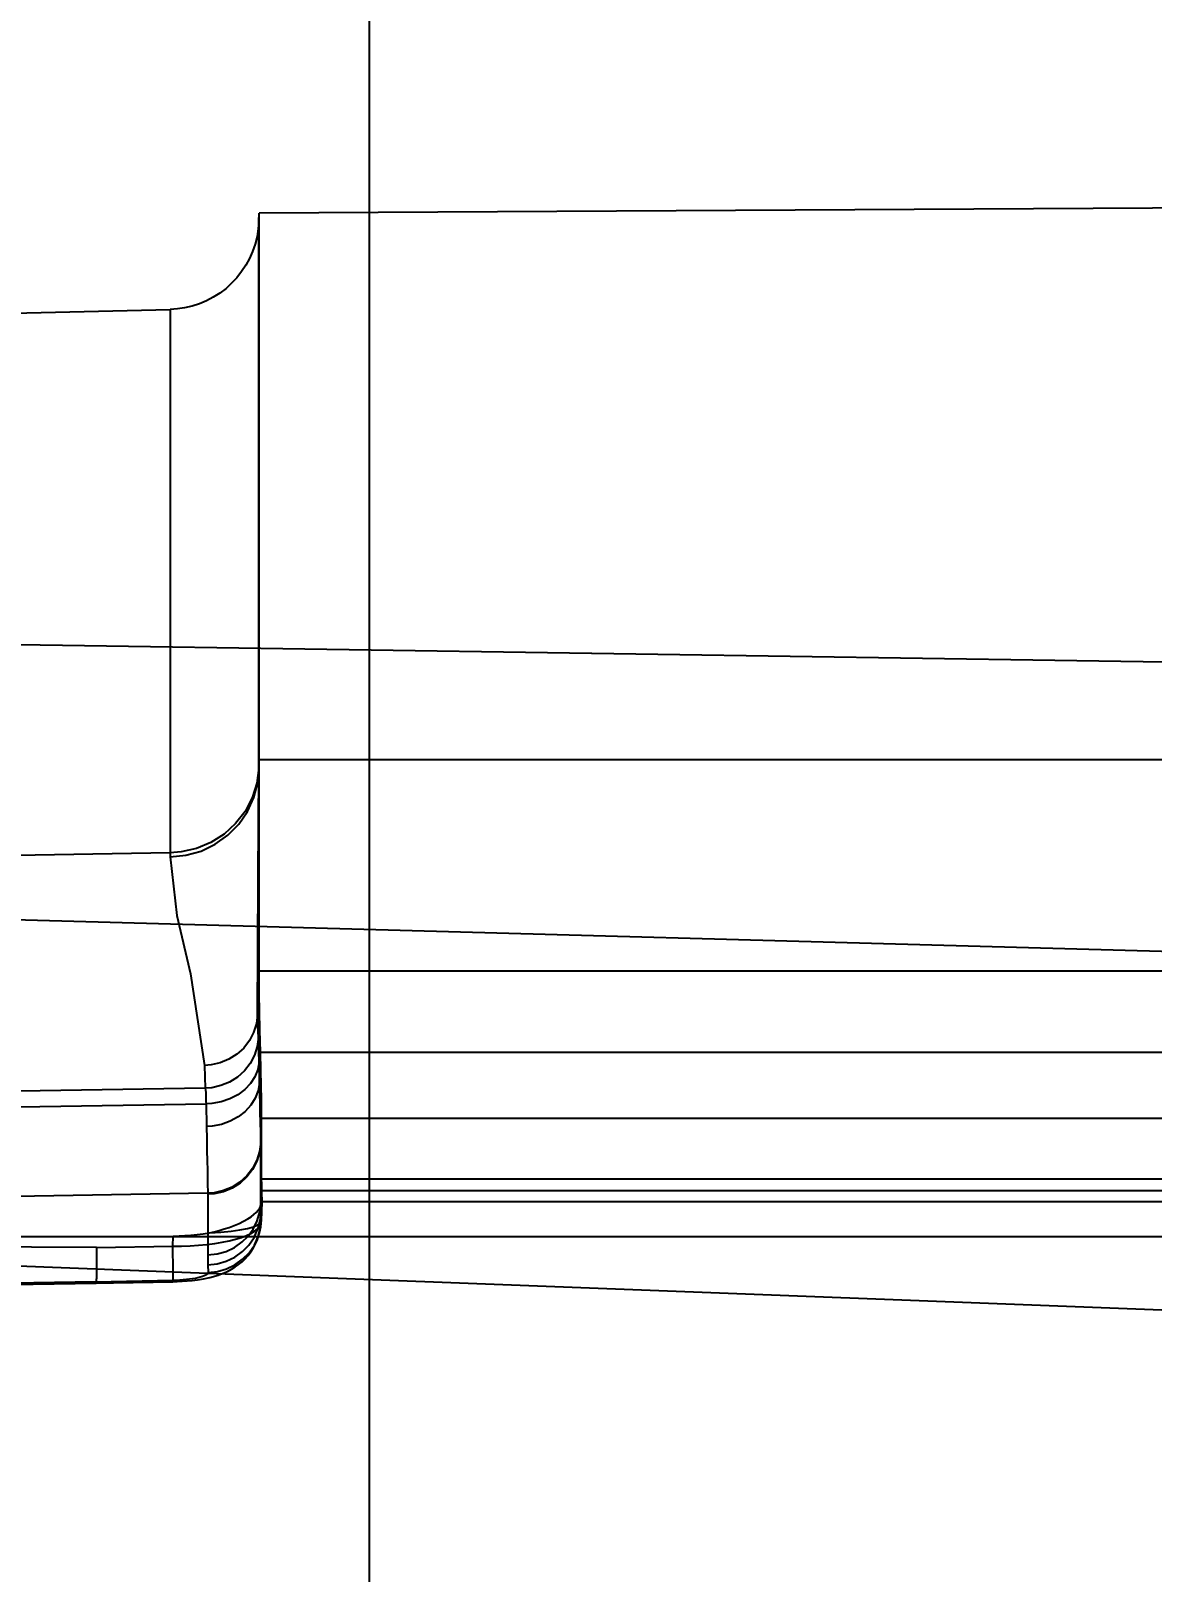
# Model space of a CAD drawing. Header units: millimetres. Extents: x 632 to 3922, y 1402 to 2001.
# Drawn here: x 3709.49 to 3715.74, y 1844.95 to 1853.54 of the extents above; entities that cross this region are included whole.
import ezdxf
from ezdxf.lldxf.tags import DXFTag

# ---------------------------------------------------------------- set-up
doc = ezdxf.new("R2010")
doc.units = ezdxf.units.MM
for name, color, linetype in [('7', 7, 'Continuous'), ('8', 8, 'Continuous'), ('DIM', 7, 'Continuous'), ('H1', 2, 'HIDDEN')]:
    doc.layers.add(name, color=color, linetype=linetype)
doc.styles.add('SY', font='romans.shx', dxfattribs={"width": 0.85, "height": 3, "bigfont": 'ghs.shx'})
tags = doc.linetypes.add('HIDDEN', pattern=[0.375, 0.25, -0.125]).pattern_tags.tags
tags[6:7] = [DXFTag(74, 4), DXFTag(75, 0), DXFTag(340, '0'), DXFTag(46, 1.0), DXFTag(50, 0.0), DXFTag(44, 0.0), DXFTag(45, 0.0)]
tags[4:5] = [DXFTag(74, 4), DXFTag(75, 0), DXFTag(340, '0'), DXFTag(46, 1.0), DXFTag(50, 0.0), DXFTag(44, 0.0), DXFTag(45, 0.0)]
doc.dimstyles.new('BaseStyle', dxfattribs={"dimtxt": 3, "dimasz": 2, "dimexe": 0.6, "dimexo": 0, "dimgap": 1, "dimtad": 1, "dimdsep": 46, "dimtxsty": 'SY', "dimcen": 0, "dimclrd": 3, "dimclre": 3, "dimclrt": 7, "dimaunit": 1, "dimazin": 0, "dimtfac": 1, "dimtmove": 0, "dimatfit": 3, "dimfxl": 1, "dimtolj": 1, "dimtzin": 0, "dimarcsym": 0})

# ---------------------------------------------------------------- blocks, each defined once
blk = doc.blocks.new('*D793')
at = {"layer": 'Defpoints', "color": 0}
for p in [(3711.3783, 1881.9692), (3736.3783, 1860.9692), (3711.3783, 1833.7692)]:
    blk.add_point(p, dxfattribs=at)
at = {"layer": 'DIM', "color": 3, "lineweight": -2}
blk.add_line((3711.3783, 1833.7692), (3711.3783, 1887.0977), dxfattribs=at)
at = {"layer": 'DIM', "color": 7, "insert": (3708.8783, 1885.0335), "char_height": 3, "attachment_point": 5, "rotation": 90, "style": 'SY', "bg_fill": 3, "box_fill_scale": 1.1, "bg_fill_color": 256, "bg_fill_true_color": 13158600, "bg_fill_transparency": 0}
blk.add_mtext('\\A1;25', dxfattribs=at)

msp = doc.modelspace()

# ---------------------------------------------------------------- linework, layer by layer
at = {"layer": '7'}
for p, q in [((3710.7641, 1848.2983), (3710.7641, 1848.5844)), ((3710.7784, 1847.1402), (3710.7784, 1847.4777)), ((3710.7795, 1847.0132), (3710.7788, 1847.0743)), ((3703.2843, 1846.819), (3735.1403, 1846.819))]:
    msp.add_line(p, q, dxfattribs=at)
for points in [[(3735.6512, 1852.658, 0), (3710.7641, 1852.5198, 0)], [(3710.7624, 1852.4737, 0), (3710.7641, 1852.5204, 0)], [(3710.7641, 1849.4759, 0), (3710.7641, 1850.7019, 0), (3710.7641, 1851.7169, 0), (3710.7641, 1852.5198, 0)], [(3710.7624, 1852.4737, 0), (3710.7592, 1852.4317, 0), (3710.7525, 1852.3898, 0), (3710.742, 1852.3477, 0), (3710.7279, 1852.3064, 0), (3710.711, 1852.2678, 0), (3710.6908, 1852.2305, 0), (3710.667, 1852.1942, 0), (3710.64, 1852.1599, 0), (3710.6113, 1852.1291, 0), (3710.5798, 1852.1006, 0), (3710.5454, 1852.0742, 0), (3710.5085, 1852.0508, 0), (3710.4713, 1852.0313, 0), (3710.4324, 1852.015, 0), (3710.3913, 1852.0017, 0), (3710.3488, 1851.9919, 0), (3710.3095, 1851.9862, 0), (3710.2695, 1851.9837, 0)], [(3710.7624, 1849.4304, 0), (3710.7624, 1850.478, 0), (3710.7624, 1851.3764, 0), (3710.7624, 1851.9707, 0), (3710.7624, 1852.4737, 0)], [(3708.2692, 1851.937, 0), (3710.2695, 1851.9837, 0)], [(3710.7641, 1848.5844, 0), (3710.7641, 1849.4759, 0)], [(3710.772, 1847.8458, 0), (3710.7691, 1847.9686, 0), (3710.7669, 1848.0758, 0), (3710.7653, 1848.1669, 0), (3710.7644, 1848.2412, 0), (3710.7641, 1848.2983, 0)], [(3710.7784, 1847.4777, 0), (3710.7781, 1847.5241, 0), (3710.7774, 1847.5846, 0), (3710.7761, 1847.6587, 0), (3710.7743, 1847.7459, 0), (3710.772, 1847.8458, 0)], [(3710.7788, 1847.0743, 0), (3710.7785, 1847.11, 0), (3710.7784, 1847.1402, 0)], [(3710.4872, 1846.84, 0), (3710.5145, 1846.846, 0), (3710.5423, 1846.8531, 0), (3710.5703, 1846.8611, 0), (3710.5982, 1846.8703, 0), (3710.6257, 1846.8805, 0), (3710.6524, 1846.8918, 0), (3710.6778, 1846.9042, 0), (3710.7015, 1846.9176, 0), (3710.7195, 1846.9295, 0), (3710.7352, 1846.9415, 0), (3710.7486, 1846.9537, 0), (3710.7597, 1846.9661, 0), (3710.7683, 1846.9784, 0), (3710.7746, 1846.9904, 0), (3710.7783, 1847.0019, 0), (3710.7795, 1847.0132, 0)], [(3710.2857, 1846.8219, 0), (3710.318, 1846.8225, 0), (3710.3511, 1846.8241, 0), (3710.3847, 1846.8265, 0), (3710.4188, 1846.83, 0), (3710.453, 1846.8345, 0), (3710.4872, 1846.8401, 0)]]:
    msp.add_polyline3d(points, dxfattribs=at)
at = {"layer": '8'}
for p, q in [((3710.7624, 1849.4072), (3710.7624, 1849.4282)), ((3710.7641, 1849.4759), (3735.3728, 1849.4759)), ((3710.2695, 1848.9569), (3704.5807, 1848.8598)), ((3710.7641, 1848.2983), (3735.2697, 1848.2983)), ((3710.772, 1847.8458), (3735.2301, 1847.8458)), ((3710.7784, 1847.4777), (3735.1979, 1847.4777)), ((3710.7735, 1847.0009), (3710.7735, 1847.3384)), ((3710.7735, 1847.0009), (3710.7784, 1847.1402)), ((3710.7784, 1847.1402), (3735.1684, 1847.1402)), ((3710.4778, 1847.0604), (3708.2692, 1847.0227)), ((3710.4778, 1847.0543), (3710.4778, 1846.8385)), ((3735.1626, 1847.0743), (3710.7788, 1847.0743)), ((3735.1573, 1847.0132), (3710.7795, 1847.0132)), ((3710.4778, 1846.8385), (3710.4778, 1846.819))]:
    msp.add_line(p, q, dxfattribs=at)
for points in [[(3710.2695, 1851.9837, 0), (3710.2695, 1851.4857, 0), (3710.2695, 1850.8979, 0), (3710.2695, 1850.0026, 0), (3710.2695, 1848.9569, 0)], [(3710.7624, 1849.4304, 0), (3710.7517, 1849.3454, 0), (3710.726, 1849.2636, 0), (3710.6862, 1849.1873, 0), (3710.6335, 1849.119, 0), (3710.5695, 1849.0607, 0), (3710.496, 1849.0141, 0), (3710.4155, 1848.9808, 0), (3710.3302, 1848.9616, 0), (3710.2695, 1848.9569, 0)], [(3710.2695, 1848.9337, 0), (3710.3565, 1848.9427, 0), (3710.4406, 1848.9663, 0), (3710.5193, 1849.0038, 0), (3710.5901, 1849.0541, 0), (3710.6508, 1849.1157, 0), (3710.6998, 1849.1866, 0), (3710.7354, 1849.2648, 0), (3710.7565, 1849.3479, 0), (3710.7624, 1849.4072, 0)], [(3710.7556, 1848.056, 0), (3710.7569, 1848.4178, 0), (3710.7596, 1848.8182, 0), (3710.7624, 1849.4072, 0)], [(3710.7624, 1849.4282, 0), (3710.7641, 1849.4759, 0)], [(3710.7624, 1849.4282, 0), (3710.7624, 1849.4282, 0), (3710.7624, 1849.4304, 0)], [(3710.2695, 1848.9569, 0), (3710.2695, 1848.9337, 0)], [(3710.2695, 1848.9337, 0), (3710.3059, 1848.6081, 0), (3710.3817, 1848.2832, 0), (3710.4598, 1847.772, 0)], [(3710.7556, 1848.056, 0), (3710.7641, 1848.2983, 0)], [(3710.7556, 1848.056, 0), (3710.7492, 1848.0051, 0), (3710.7338, 1847.956, 0), (3710.7099, 1847.9102, 0), (3710.6783, 1847.8692, 0), (3710.6398, 1847.8342, 0), (3710.5958, 1847.8063, 0), (3710.5474, 1847.7863, 0), (3710.4963, 1847.7748, 0), (3710.4598, 1847.772, 0)], [(3710.7602, 1847.9292, 0), (3710.7567, 1847.9926, 0), (3710.7556, 1848.056, 0), (3710.7556, 1848.056, 0)], [(3710.7602, 1847.9292, 0), (3710.7535, 1847.8783, 0), (3710.738, 1847.8292, 0), (3710.714, 1847.7834, 0), (3710.6822, 1847.7424, 0), (3710.6437, 1847.7074, 0), (3710.5995, 1847.6795, 0), (3710.5511, 1847.6595, 0), (3710.4999, 1847.648, 0), (3710.4645, 1847.6452, 0)], [(3710.764, 1847.7907, 0), (3710.7637, 1847.8109, 0), (3710.7635, 1847.8298, 0), (3710.7628, 1847.862, 0), (3710.7621, 1847.8894, 0), (3710.7612, 1847.9121, 0), (3710.7602, 1847.9292, 0)], [(3710.4598, 1847.772, 0), (3710.461, 1847.7086, 0), (3710.4645, 1847.6452, 0)], [(3710.764, 1847.7907, 0), (3710.7569, 1847.7487, 0), (3710.7409, 1847.7084, 0), (3710.7165, 1847.6709, 0), (3710.6843, 1847.6373, 0), (3710.6455, 1847.6087, 0), (3710.6011, 1847.586, 0), (3710.5525, 1847.5698, 0), (3710.5012, 1847.5606, 0), (3710.4684, 1847.5586, 0)], [(3710.7661, 1847.6772, 0), (3710.7661, 1847.6772, 0), (3710.764, 1847.7907, 0)], [(3710.7661, 1847.6772, 0), (3710.772, 1847.8458, 0)], [(3710.4645, 1847.6452, 0), (3707.8201, 1847.6021, 0)], [(3710.4645, 1847.6452, 0), (3710.4656, 1847.6349, 0), (3710.4665, 1847.6212, 0), (3710.4673, 1847.6039, 0), (3710.4679, 1847.5831, 0), (3710.4682, 1847.5713, 0), (3710.4684, 1847.5586, 0)], [(3710.7661, 1847.6772, 0), (3710.7589, 1847.633, 0), (3710.7427, 1847.5904, 0), (3710.7182, 1847.5508, 0), (3710.6859, 1847.5153, 0), (3710.647, 1847.4851, 0), (3710.6025, 1847.461, 0), (3710.5538, 1847.4439, 0), (3710.5025, 1847.4341, 0), (3710.4706, 1847.4319, 0)], [(3710.7735, 1847.3445, 0), (3710.773, 1847.3942, 0), (3710.7718, 1847.4591, 0), (3710.7708, 1847.5058, 0), (3710.7695, 1847.5577, 0), (3710.7679, 1847.6149, 0), (3710.7661, 1847.6772, 0), (3710.7661, 1847.6772, 0)], [(3708.2692, 1847.5235, 0), (3710.4684, 1847.5586, 0)], [(3710.4684, 1847.5586, 0), (3710.4706, 1847.4319, 0)], [(3710.4706, 1847.4319, 0), (3710.4723, 1847.3624, 0), (3710.4738, 1847.2985, 0), (3710.4751, 1847.2405, 0), (3710.4761, 1847.1884, 0), (3710.4773, 1847.1161, 0), (3710.4778, 1847.0604, 0)], [(3710.7735, 1847.3384, 0), (3710.7784, 1847.4777, 0)], [(3710.7735, 1847.3445, 0), (3710.7671, 1847.2935, 0), (3710.7517, 1847.2444, 0), (3710.7278, 1847.1987, 0), (3710.6962, 1847.1577, 0), (3710.6577, 1847.1227, 0), (3710.6137, 1847.0948, 0), (3710.5653, 1847.0747, 0), (3710.5141, 1847.0632, 0), (3710.4778, 1847.0604, 0)], [(3710.7735, 1847.3384, 0), (3710.7671, 1847.2874, 0), (3710.7517, 1847.2383, 0), (3710.7278, 1847.1926, 0), (3710.6962, 1847.1516, 0), (3710.6578, 1847.1166, 0), (3710.6137, 1847.0886, 0), (3710.5654, 1847.0686, 0), (3710.5142, 1847.0571, 0), (3710.4778, 1847.0543, 0)], [(3710.7735, 1847.3384, 0), (3710.7735, 1847.3384, 0), (3710.7735, 1847.3445, 0)], [(3710.4778, 1847.0604, 0), (3710.4778, 1847.0543, 0)], [(3710.7765, 1847.0077, 0), (3710.7788, 1847.0743, 0)]]:
    msp.add_polyline3d(points, dxfattribs=at)
at = {"layer": 'H1'}
for p, q in [((3707.824, 1850.1406), (3735.3948, 1849.7283)), ((3710.7795, 1847.0132), (3710.7757, 1846.9063)), ((3710.7758, 1846.9051), (3710.7804, 1847.0389)), ((3710.7756, 1846.9055), (3710.7743, 1846.9463)), ((3710.2834, 1846.7657), (3710.2857, 1846.8219)), ((3710.7757, 1846.9063), (3710.7756, 1846.9037)), ((3710.7756, 1846.9037), (3710.7756, 1846.9055)), ((3710.7756, 1846.9015), (3710.7758, 1846.905)), ((3709.8575, 1846.7571), (3710.2834, 1846.7657)), ((3710.4778, 1846.819), (3710.4778, 1846.7168)), ((3710.4786, 1846.6623), (3710.4799, 1846.6196)), ((3709.8435, 1846.5587), (3710.2842, 1846.5676)), ((3710.2834, 1846.5742), (3709.8544, 1846.5655))]:
    msp.add_line(p, q, dxfattribs=at)
for points in [[(3706.2963, 1848.6708, 0), (3719.7633, 1848.2983, 0)], [(3710.7005, 1846.8188, 0), (3710.7312, 1846.8605, 0), (3710.7541, 1846.9067, 0), (3710.7684, 1846.9561, 0), (3710.7735, 1847.0009, 0)], [(3710.7743, 1846.9463, 0), (3710.7765, 1847.0077, 0)], [(3710.2842, 1846.5676, 0), (3710.3071, 1846.5683, 0), (3710.3351, 1846.5697, 0), (3710.3632, 1846.5717, 0), (3710.3919, 1846.5746, 0), (3710.4216, 1846.5784, 0), (3710.4535, 1846.5836, 0), (3710.4899, 1846.5912, 0), (3710.5367, 1846.6044, 0), (3710.5641, 1846.6146, 0), (3710.5882, 1846.6252, 0), (3710.6102, 1846.6368, 0), (3710.6308, 1846.6494, 0), (3710.6503, 1846.6633, 0), (3710.669, 1846.6787, 0), (3710.6865, 1846.6954, 0), (3710.7029, 1846.7136, 0), (3710.7178, 1846.733, 0), (3710.7313, 1846.7535, 0), (3710.7431, 1846.775, 0), (3710.7532, 1846.7974, 0), (3710.7615, 1846.8206, 0), (3710.7685, 1846.847, 0), (3710.7732, 1846.8735, 0), (3710.7755, 1846.9, 0), (3710.7757, 1846.9234, 0)], [(3710.7393, 1846.8189, 0), (3710.7598, 1846.8662, 0), (3710.7716, 1846.9163, 0), (3710.7743, 1846.9463, 0)], [(3710.2834, 1846.7657, 0), (3710.3321, 1846.766, 0), (3710.3802, 1846.7675, 0), (3710.4274, 1846.7705, 0), (3710.473, 1846.7748, 0), (3710.5168, 1846.7803, 0), (3710.5583, 1846.7871, 0), (3710.5971, 1846.7951, 0), (3710.6329, 1846.8041, 0), (3710.6652, 1846.8142, 0), (3710.6938, 1846.8251, 0), (3710.7185, 1846.8369, 0), (3710.7389, 1846.8494, 0), (3710.755, 1846.8624, 0), (3710.7665, 1846.8759, 0), (3710.7734, 1846.8897, 0), (3710.7756, 1846.9037, 0)], [(3710.4872, 1846.84, 0), (3710.5504, 1846.8437, 0), (3710.6076, 1846.849, 0), (3710.6577, 1846.8558, 0), (3710.6998, 1846.8639, 0), (3710.7331, 1846.8732, 0), (3710.7571, 1846.8835, 0), (3710.7713, 1846.8946, 0), (3710.7757, 1846.9063, 0)], [(3710.7596, 1846.819, 0), (3710.7722, 1846.8689, 0), (3710.7749, 1846.8907, 0)], [(3703.2843, 1846.7882, 0), (3705.1245, 1846.7975, 0), (3706.9652, 1846.7751, 0), (3709.8574, 1846.7593, 0)], [(3706.2963, 1846.776, 0), (3710.4789, 1846.6153, 0)], [(3709.8575, 1846.7571, 0), (3709.8576, 1846.7372, 0), (3709.8578, 1846.7178, 0), (3709.8579, 1846.6992, 0), (3709.8579, 1846.6814, 0), (3709.858, 1846.6645, 0), (3709.858, 1846.6487, 0), (3709.8579, 1846.6339, 0), (3709.8579, 1846.6202, 0), (3709.8578, 1846.6078, 0), (3709.8576, 1846.5967, 0), (3709.8575, 1846.587, 0), (3709.8573, 1846.5786, 0), (3709.857, 1846.5717, 0), (3709.8567, 1846.5662, 0), (3709.8564, 1846.5623, 0), (3709.8561, 1846.5598, 0), (3709.8559, 1846.5593, 0)], [(3709.8574, 1846.7593, 0), (3709.8575, 1846.7571, 0)], [(3710.2842, 1846.5676, 0), (3710.2847, 1846.5722, 0), (3710.285, 1846.5858, 0), (3710.2851, 1846.608, 0), (3710.285, 1846.6381, 0), (3710.2847, 1846.6752, 0), (3710.2841, 1846.7182, 0), (3710.2834, 1846.7657, 0)], [(3710.4778, 1846.7168, 0), (3710.53, 1846.7222, 0), (3710.5805, 1846.7364, 0), (3710.6277, 1846.7589, 0), (3710.6701, 1846.7891, 0), (3710.7005, 1846.8188, 0)], [(3710.4786, 1846.6623, 0), (3710.5308, 1846.6677, 0), (3710.5813, 1846.6819, 0), (3710.6285, 1846.7045, 0), (3710.671, 1846.7348, 0), (3710.7074, 1846.7717, 0), (3710.7368, 1846.8144, 0), (3710.7393, 1846.8189, 0)], [(3710.4799, 1846.6196, 0), (3710.5321, 1846.6251, 0), (3710.5826, 1846.6393, 0), (3710.6298, 1846.6619, 0), (3710.6723, 1846.6921, 0), (3710.7087, 1846.7291, 0), (3710.7381, 1846.7717, 0), (3710.7594, 1846.8186, 0), (3710.7596, 1846.819, 0)], [(3710.4778, 1846.7168, 0), (3710.4786, 1846.6623, 0)], [(3709.8543, 1846.566, 0), (3708.0148, 1846.5375, 0), (3706.1749, 1846.514, 0), (3703.2843, 1846.4689, 0)], [(3709.8544, 1846.5655, 0), (3709.8543, 1846.566, 0)], [(3709.8552, 1846.5598, 0), (3709.8549, 1846.5618, 0), (3709.8544, 1846.5655, 0)], [(3710.4799, 1846.6196, 0), (3710.4791, 1846.6156, 0), (3710.4765, 1846.6115, 0), (3710.472, 1846.6075, 0), (3710.4657, 1846.6035, 0), (3710.4576, 1846.5997, 0), (3710.4479, 1846.596, 0), (3710.4365, 1846.5925, 0), (3710.4237, 1846.5892, 0), (3710.4094, 1846.5862, 0), (3710.3939, 1846.5834, 0), (3710.3772, 1846.581, 0), (3710.3596, 1846.5789, 0), (3710.3413, 1846.5771, 0), (3710.3223, 1846.5758, 0), (3710.303, 1846.5748, 0), (3710.2834, 1846.5742, 0)], [(3710.2834, 1846.5742, 0), (3710.2841, 1846.5678, 0), (3710.2842, 1846.5676, 0)], [(3710.4789, 1846.6153, 0), (3736.3783, 1845.6201, 0)], [(3703.2864, 1846.4587, 0), (3705.6473, 1846.498, 0), (3707.8652, 1846.5282, 0), (3709.8571, 1846.5598, 0)], [(3709.8559, 1846.5593, 0), (3709.8557, 1846.5589, 0), (3709.8553, 1846.5596, 0), (3709.8552, 1846.5598, 0)], [(3709.8571, 1846.5598, 0), (3709.8979, 1846.5606, 0)]]:
    msp.add_polyline3d(points, dxfattribs=at)

# ---------------------------------------------------------------- next in the draw order: dimensions: what is measured, and where the dimension line sits
at = {"layer": 'DIM'}
dim = msp.add_ordinate_dim(feature_location=(3711.3783, 1833.7692), offset=(0, 48.2), dtype=1, origin=(3736.3783, 1860.9692), dimstyle='BaseStyle', override={"dimtfill": 1}, dxfattribs=at)
dim.commit()
dim.dimension.update_dxf_attribs({"geometry": '*D793', "text_midpoint": (3708.8783, 1885.0335)})

doc.saveas('drawing.dxf')
